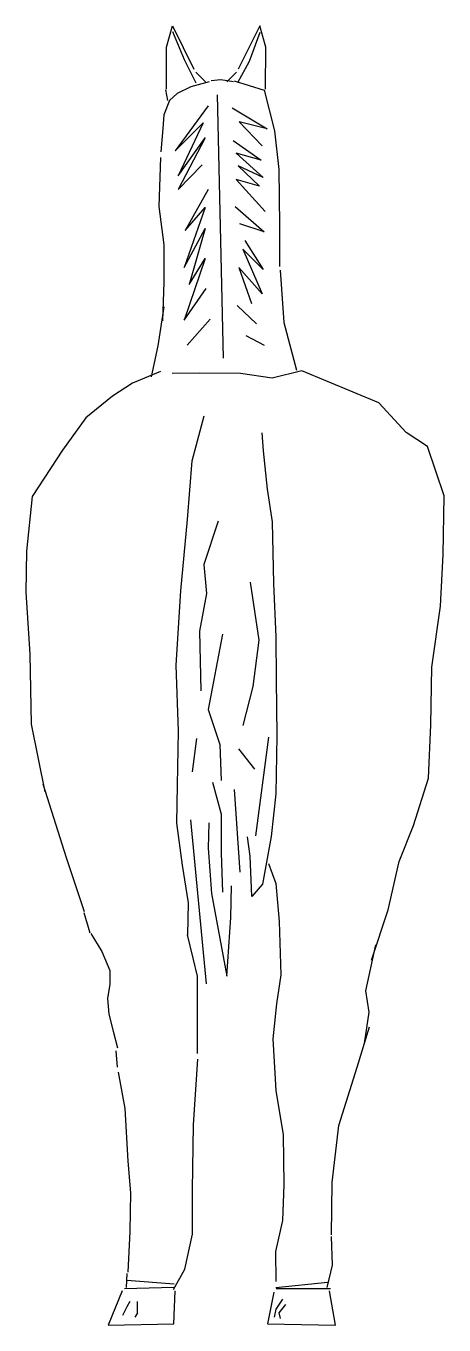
# Model space of a CAD drawing. Header units: millimetres. Extents: x -1477.83 to -1477.09, y 1786.68 to 1788.97.
import ezdxf

# ---------------------------------------------------------------- set-up
doc = ezdxf.new("R2010")
doc.units = ezdxf.units.MM
doc.header["$LTSCALE"] = 10
doc.layers.add('Animais', color=2, linetype='Continuous')

msp = doc.modelspace()

# ---------------------------------------------------------------- linework, layer by layer
at = {"layer": 'Animais'}
for p, q in [((-1477.5777, 1788.9336), (-1477.5673, 1788.9712)), ((-1477.5673, 1788.9712), (-1477.5294, 1788.8951)), ((-1477.4132, 1788.9712), (-1477.4511, 1788.8951)), ((-1477.4028, 1788.9336), (-1477.4132, 1788.9712)), ((-1477.5672, 1788.9615), (-1477.5467, 1788.912)), ((-1477.4134, 1788.9598), (-1477.4322, 1788.9085)), ((-1477.5775, 1788.8595), (-1477.5777, 1788.9336)), ((-1477.403, 1788.8595), (-1477.4028, 1788.9336)), ((-1477.5467, 1788.912), (-1477.5262, 1788.8709)), ((-1477.4322, 1788.9085), (-1477.4527, 1788.8709)), ((-1477.5022, 1788.8726), (-1477.5347, 1788.8641)), ((-1477.5262, 1788.8897), (-1477.5091, 1788.8726)), ((-1477.4817, 1788.876), (-1477.4988, 1788.8743)), ((-1477.4595, 1788.8726), (-1477.4817, 1788.876)), ((-1477.4544, 1788.8897), (-1477.4715, 1788.8726)), ((-1477.4585, 1788.8743), (-1477.4056, 1788.8581)), ((-1477.5791, 1788.8589), (-1477.5757, 1788.8401)), ((-1477.5586, 1788.8521), (-1477.5723, 1788.8401)), ((-1477.5347, 1788.8641), (-1477.5586, 1788.8521)), ((-1477.4884, 1788.8497), (-1477.4778, 1788.3857)), ((-1477.4056, 1788.8581), (-1477.3872, 1788.7865)), ((-1477.5723, 1788.8401), (-1477.5825, 1788.8145)), ((-1477.5042, 1788.8304), (-1477.5621, 1788.7513)), ((-1477.462, 1788.8269), (-1477.4005, 1788.79)), ((-1477.5825, 1788.8145), (-1477.5842, 1788.7905)), ((-1477.5842, 1788.7905), (-1477.5877, 1788.7495)), ((-1477.5621, 1788.7513), (-1477.5129, 1788.8005)), ((-1477.5129, 1788.8005), (-1477.5569, 1788.7073)), ((-1477.4497, 1788.8023), (-1477.4093, 1788.7601)), ((-1477.4005, 1788.79), (-1477.4497, 1788.8023)), ((-1477.3872, 1788.7865), (-1477.3799, 1788.7179)), ((-1477.5094, 1788.7741), (-1477.5569, 1788.6827)), ((-1477.5569, 1788.7073), (-1477.5094, 1788.7741)), ((-1477.4601, 1788.7691), (-1477.4106, 1788.7349)), ((-1477.5906, 1788.6528), (-1477.5878, 1788.7394)), ((-1477.4106, 1788.7349), (-1477.455, 1788.7469)), ((-1477.455, 1788.7469), (-1477.4072, 1788.7042)), ((-1477.5569, 1788.6827), (-1477.5147, 1788.7267)), ((-1477.4072, 1788.7042), (-1477.4516, 1788.7247)), ((-1477.4516, 1788.7247), (-1477.414, 1788.6888)), ((-1477.3799, 1788.7179), (-1477.3787, 1788.62)), ((-1477.414, 1788.6888), (-1477.455, 1788.7008)), ((-1477.455, 1788.7008), (-1477.4038, 1788.6444)), ((-1477.5042, 1788.6827), (-1477.5446, 1788.6107)), ((-1477.5819, 1788.5855), (-1477.5906, 1788.6528)), ((-1477.5094, 1788.6511), (-1477.5463, 1788.5456)), ((-1477.5446, 1788.6107), (-1477.5094, 1788.6511)), ((-1477.4567, 1788.6529), (-1477.4055, 1788.6085)), ((-1477.4055, 1788.6085), (-1477.4482, 1788.6222)), ((-1477.5463, 1788.5456), (-1477.5094, 1788.6142)), ((-1477.5094, 1788.6142), (-1477.5375, 1788.5157)), ((-1477.3787, 1788.62), (-1477.3784, 1788.5473)), ((-1477.5816, 1788.5198), (-1477.5819, 1788.5855)), ((-1477.4072, 1788.5419), (-1477.4431, 1788.5777)), ((-1477.4431, 1788.5777), (-1477.4089, 1788.4992)), ((-1477.4396, 1788.5931), (-1477.4072, 1788.5419)), ((-1477.5094, 1788.5614), (-1477.5463, 1788.4525)), ((-1477.5375, 1788.5157), (-1477.5094, 1788.5614)), ((-1477.4089, 1788.4992), (-1477.4499, 1788.5453)), ((-1477.4499, 1788.5453), (-1477.4277, 1788.4821)), ((-1477.3775, 1788.5409), (-1477.3707, 1788.4485)), ((-1477.5841, 1788.4514), (-1477.5816, 1788.5198)), ((-1477.5463, 1788.4525), (-1477.5077, 1788.5087)), ((-1477.5825, 1788.4759), (-1477.5928, 1788.4075)), ((-1477.4533, 1788.4787), (-1477.4191, 1788.4462)), ((-1477.5007, 1788.4542), (-1477.5411, 1788.4085)), ((-1477.3707, 1788.4485), (-1477.3485, 1788.3647)), ((-1477.4379, 1788.4257), (-1477.4055, 1788.4086)), ((-1477.5928, 1788.4075), (-1477.6048, 1788.3528)), ((-1477.5883, 1788.3619), (-1477.6376, 1788.3418)), ((-1477.5199, 1788.3594), (-1477.5674, 1788.3588)), ((-1477.4472, 1788.3583), (-1477.5199, 1788.3594)), ((-1477.3914, 1788.3504), (-1477.4472, 1788.3583)), ((-1477.3394, 1788.3635), (-1477.3914, 1788.3504)), ((-1477.2033, 1788.3068), (-1477.3394, 1788.3635)), ((-1477.6376, 1788.3418), (-1477.6729, 1788.3186)), ((-1477.6729, 1788.3186), (-1477.7197, 1788.2802)), ((-1477.1553, 1788.2543), (-1477.2033, 1788.3068)), ((-1477.7197, 1788.2802), (-1477.7611, 1788.2235)), ((-1477.5321, 1788.2045), (-1477.5113, 1788.2838)), ((-1477.1179, 1788.23), (-1477.1553, 1788.2543)), ((-1477.4097, 1788.2542), (-1477.4074, 1788.222)), ((-1477.7611, 1788.2235), (-1477.8142, 1788.1419)), ((-1477.4074, 1788.222), (-1477.4001, 1788.1548)), ((-1477.0885, 1788.1428), (-1477.1179, 1788.23)), ((-1477.5408, 1788.1011), (-1477.5321, 1788.2045)), ((-1477.8142, 1788.1419), (-1477.8241, 1788.0456)), ((-1477.4001, 1788.1548), (-1477.3913, 1788.0973)), ((-1477.0902, 1788.0394), (-1477.0885, 1788.1428)), ((-1477.5526, 1787.9755), (-1477.5408, 1788.1011)), ((-1477.4865, 1788.0984), (-1477.512, 1788.0217)), ((-1477.3913, 1788.0973), (-1477.3888, 1787.9882)), ((-1477.8241, 1788.0456), (-1477.8253, 1787.9729)), ((-1477.0945, 1787.9486), (-1477.0902, 1788.0394)), ((-1477.512, 1788.0217), (-1477.5069, 1787.9706)), ((-1477.4303, 1787.991), (-1477.415, 1787.8888)), ((-1477.3888, 1787.9882), (-1477.3847, 1787.8945)), ((-1477.8253, 1787.9729), (-1477.8186, 1787.8637)), ((-1477.5603, 1787.8442), (-1477.5526, 1787.9755)), ((-1477.5069, 1787.9706), (-1477.5197, 1787.9041)), ((-1477.1102, 1787.8412), (-1477.0945, 1787.9486)), ((-1477.5197, 1787.9041), (-1477.5171, 1787.7993)), ((-1477.4788, 1787.899), (-1477.5044, 1787.7661)), ((-1477.415, 1787.8888), (-1477.4252, 1787.807)), ((-1477.3847, 1787.8945), (-1477.3845, 1787.819)), ((-1477.8186, 1787.8637), (-1477.8164, 1787.7407)), ((-1477.5566, 1787.7281), (-1477.5603, 1787.8442)), ((-1477.1118, 1787.7391), (-1477.1102, 1787.8412)), ((-1477.4252, 1787.807), (-1477.4431, 1787.738)), ((-1477.3845, 1787.819), (-1477.3833, 1787.7197)), ((-1477.5044, 1787.7661), (-1477.4839, 1787.7048)), ((-1477.8164, 1787.7407), (-1477.7918, 1787.6214)), ((-1477.5581, 1787.6331), (-1477.5566, 1787.7281)), ((-1477.1161, 1787.6455), (-1477.1118, 1787.7391)), ((-1477.5248, 1787.715), (-1477.5324, 1787.6562)), ((-1477.4839, 1787.7048), (-1477.4814, 1787.6409)), ((-1477.4201, 1787.5437), (-1477.3971, 1787.7175)), ((-1477.3833, 1787.7197), (-1477.385, 1787.6177)), ((-1477.4507, 1787.6971), (-1477.4226, 1787.6613)), ((-1477.4967, 1787.6383), (-1477.4814, 1787.5821)), ((-1477.1426, 1787.5621), (-1477.1161, 1787.6455)), ((-1477.7956, 1787.6351), (-1477.7545, 1787.5053)), ((-1477.5592, 1787.566), (-1477.5581, 1787.6331)), ((-1477.4584, 1787.6255), (-1477.4482, 1787.4798)), ((-1477.385, 1787.6177), (-1477.3932, 1787.5423)), ((-1477.5069, 1787.283), (-1477.535, 1787.5719)), ((-1477.4814, 1787.5821), (-1477.4814, 1787.5131)), ((-1477.5492, 1787.4917), (-1477.5592, 1787.566)), ((-1477.5032, 1787.5665), (-1477.504, 1787.5217)), ((-1477.1674, 1787.4982), (-1477.1426, 1787.5621)), ((-1477.504, 1787.5217), (-1477.4983, 1787.442)), ((-1477.4301, 1787.508), (-1477.4351, 1787.5416)), ((-1477.3932, 1787.5423), (-1477.4085, 1787.4587)), ((-1477.7545, 1787.5053), (-1477.7229, 1787.4104)), ((-1477.4814, 1787.5131), (-1477.4788, 1787.4441)), ((-1477.427, 1787.4366), (-1477.4301, 1787.508)), ((-1477.5391, 1787.4258), (-1477.5492, 1787.4917)), ((-1477.3981, 1787.4949), (-1477.3847, 1787.4597)), ((-1477.187, 1787.4132), (-1477.1674, 1787.4982)), ((-1477.464, 1787.3995), (-1477.4631, 1787.4554)), ((-1477.4085, 1787.4587), (-1477.427, 1787.4366)), ((-1477.3847, 1787.4597), (-1477.3788, 1787.3925)), ((-1477.4983, 1787.442), (-1477.4777, 1787.3312)), ((-1477.7232, 1787.4084), (-1477.7125, 1787.3726)), ((-1477.54, 1787.3685), (-1477.5391, 1787.4258)), ((-1477.2163, 1787.3242), (-1477.187, 1787.4132)), ((-1477.4712, 1787.2961), (-1477.464, 1787.3995)), ((-1477.3788, 1787.3925), (-1477.3761, 1787.2988)), ((-1477.7111, 1787.3713), (-1477.6913, 1787.3397)), ((-1477.5412, 1787.3693), (-1477.5313, 1787.3278)), ((-1477.6913, 1787.3397), (-1477.6775, 1787.3061)), ((-1477.2094, 1787.3515), (-1477.2272, 1787.2705)), ((-1477.5313, 1787.3278), (-1477.5234, 1787.2962)), ((-1477.4777, 1787.3312), (-1477.4712, 1787.2961)), ((-1477.6775, 1787.3061), (-1477.6775, 1787.2824)), ((-1477.5234, 1787.2962), (-1477.5234, 1787.2666)), ((-1477.3761, 1787.2988), (-1477.384, 1787.2472)), ((-1477.6775, 1787.2824), (-1477.6814, 1787.2567)), ((-1477.2272, 1787.2705), (-1477.2212, 1787.233)), ((-1477.6814, 1787.2567), (-1477.6795, 1787.229)), ((-1477.5234, 1787.2666), (-1477.5234, 1787.2271)), ((-1477.384, 1787.2472), (-1477.3905, 1787.1858)), ((-1477.6795, 1787.229), (-1477.6716, 1787.1994)), ((-1477.5234, 1787.2271), (-1477.5234, 1787.1599)), ((-1477.2212, 1787.233), (-1477.2291, 1787.1777)), ((-1477.2417, 1787.1359), (-1477.2196, 1787.2068)), ((-1477.6716, 1787.1994), (-1477.6637, 1787.1698)), ((-1477.3905, 1787.1858), (-1477.385, 1787.0948)), ((-1477.667, 1787.1649), (-1477.6647, 1787.1359)), ((-1477.53, 1787.0342), (-1477.5225, 1787.1502)), ((-1477.2742, 1787.0329), (-1477.2417, 1787.1359)), ((-1477.6627, 1787.1272), (-1477.6512, 1787.0627)), ((-1477.385, 1787.0948), (-1477.3723, 1787.0163)), ((-1477.6512, 1787.0627), (-1477.6456, 1786.9704)), ((-1477.5318, 1786.9196), (-1477.53, 1787.0342)), ((-1477.2856, 1786.9324), (-1477.2742, 1787.0329)), ((-1477.3723, 1787.0163), (-1477.3709, 1786.9282)), ((-1477.6456, 1786.9704), (-1477.641, 1786.9144)), ((-1477.3709, 1786.9282), (-1477.3733, 1786.8653)), ((-1477.287, 1786.8402), (-1477.2856, 1786.9324)), ((-1477.641, 1786.9144), (-1477.6421, 1786.8459)), ((-1477.5317, 1786.8413), (-1477.5318, 1786.9196)), ((-1477.3733, 1786.8653), (-1477.3854, 1786.811)), ((-1477.6421, 1786.8459), (-1477.646, 1786.7747)), ((-1477.5453, 1786.78), (-1477.5317, 1786.8413)), ((-1477.2876, 1786.8372), (-1477.2855, 1786.787)), ((-1477.3854, 1786.811), (-1477.3848, 1786.7579)), ((-1477.6475, 1786.772), (-1477.6486, 1786.7474)), ((-1477.5654, 1786.744), (-1477.5453, 1786.78)), ((-1477.2855, 1786.787), (-1477.2951, 1786.7474)), ((-1477.6514, 1786.7459), (-1477.5645, 1786.7482)), ((-1477.6475, 1786.7603), (-1477.5642, 1786.7538)), ((-1477.3848, 1786.7474), (-1477.294, 1786.757)), ((-1477.3842, 1786.7459), (-1477.2884, 1786.7459)), ((-1477.6558, 1786.7415), (-1477.6803, 1786.6813)), ((-1477.6422, 1786.7229), (-1477.6475, 1786.7132)), ((-1477.6294, 1786.7229), (-1477.6294, 1786.7015)), ((-1477.5645, 1786.6836), (-1477.5623, 1786.7415)), ((-1477.3886, 1786.7393), (-1477.3997, 1786.6836)), ((-1477.373, 1786.7271), (-1477.3848, 1786.709)), ((-1477.2795, 1786.6813), (-1477.2906, 1786.7415)), ((-1477.6475, 1786.7132), (-1477.655, 1786.6983)), ((-1477.6294, 1786.7015), (-1477.6337, 1786.6951)), ((-1477.3848, 1786.709), (-1477.388, 1786.6951)), ((-1477.3677, 1786.7175), (-1477.3795, 1786.7026)), ((-1477.3795, 1786.7026), (-1477.3773, 1786.6929)), ((-1477.6803, 1786.6813), (-1477.5645, 1786.6836)), ((-1477.3997, 1786.6836), (-1477.2795, 1786.6813))]:
    msp.add_line(p, q, dxfattribs=at)

doc.saveas('drawing.dxf')
